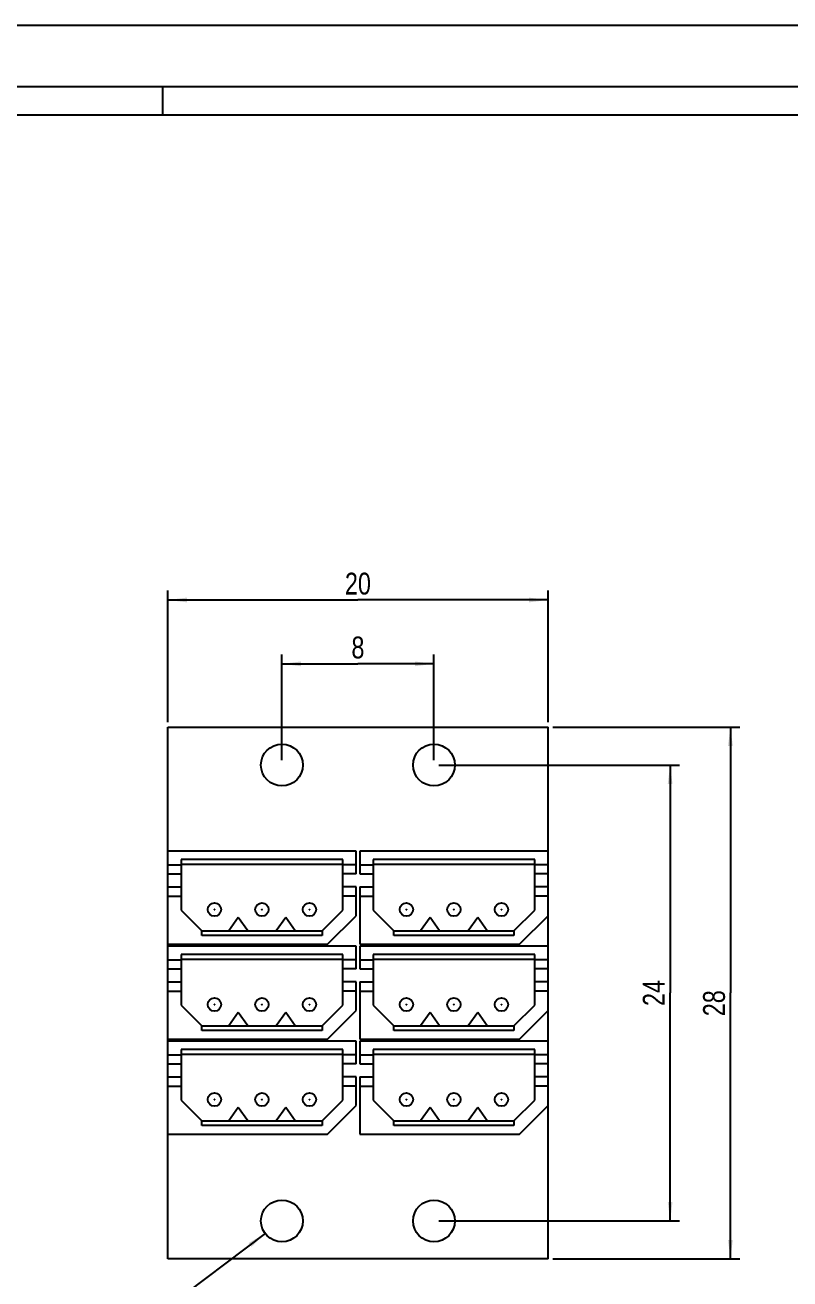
# Model space of a CAD drawing. Header units: millimetres. Extents: x 0 to 148, y 0 to 105.
# Drawn here: x 68 to 108.3, y 39 to 105 of the extents above; entities that cross this region are included whole.
import ezdxf

# ---------------------------------------------------------------- set-up
doc = ezdxf.new("R2010")
doc.units = ezdxf.units.MM
doc.header["$LTSCALE"] = 8.1675
doc.layers.get('0').update_dxf_attribs({"linetype": 'CONTINUOUS'})
doc.layers.add('9_ALL_COMPONENTS', color=7, linetype='CONTINUOUS')
doc.styles.get("Standard").update_dxf_attribs({"font": 'txt', "width": 0.8})
doc.dimstyles.new('DIMSTYLE_1', dxfattribs={"dimtxt": 1.15, "dimasz": 1, "dimexe": 1, "dimexo": 0.5, "dimgap": 0.575, "dimtad": 1, "dimdsep": 46, "dimtxsty": 'Standard', "dimblk": '_FILLED', "dimblk1": '_FILLED', "dimblk2": '_FILLED', "dimcen": 0.09, "dimazin": 2, "dimtp": 0.01, "dimtm": 0.01, "dimtfac": 1, "dimtofl": 0, "dimtmove": 0, "dimatfit": 3, "dimldrblk": '_FILLED', "dimfxl": 0, "dimtolj": 1, "dimarcsym": 0})
doc.dimstyles.new('DIMSTYLE_2', dxfattribs={"dimtxt": 1.15, "dimasz": 1, "dimexe": 1, "dimexo": 0.5, "dimtad": 1, "dimdsep": 46, "dimtxsty": 'Standard', "dimblk": '_FILLED', "dimblk1": '_FILLED', "dimblk2": '_FILLED', "dimcen": 0.09, "dimazin": 2, "dimtp": 0.01, "dimtm": 0.01, "dimtfac": 1, "dimtofl": 0, "dimtmove": 0, "dimatfit": 1, "dimldrblk": '_FILLED', "dimfxl": 0, "dimtolj": 1, "dimarcsym": 0})

# ---------------------------------------------------------------- blocks, each defined once
blk = doc.blocks.new('_FILLED')
at = {"color": 0, "linetype": 'ByBlock'}
blk.add_solid([(0, 0), (-1, 0.125), (-1, -0.125)], dxfattribs=at)
blk = doc.blocks.new('*D1')
at = {"color": 2, "linetype": 'Continuous'}
for p, q in [((95.785, 68.054), (105.631, 68.054)), ((105.131, 68.054), (105.131, 54.054)), ((105.131, 40.054), (105.131, 54.054)), ((95.785, 40.054), (105.631, 40.054))]:
    blk.add_line(p, q, dxfattribs=at)
for p, rotation in [((105.131, 68.054), 90), ((105.131, 40.054), 270)]:
    blk.add_blockref('_FILLED', p, dxfattribs=dict(at, rotation=rotation))
at = {"color": 2, "linetype": 'Continuous', "insert": (103.693, 53.516), "char_height": 1.15, "width": 1.84, "attachment_point": 2, "rotation": 90, "line_spacing_factor": 0.9}
blk.add_mtext('28', dxfattribs=at)
blk = doc.blocks.new('*D2')
at = {"color": 2, "linetype": 'Continuous'}
for p, q in [((75.535, 68.304), (75.535, 75.24)), ((95.535, 68.304), (95.535, 75.24)), ((75.535, 74.74), (85.535, 74.74)), ((95.535, 74.74), (85.535, 74.74))]:
    blk.add_line(p, q, dxfattribs=at)
at = {"color": 2, "linetype": 'Continuous', "rotation": 180}
blk.add_blockref('_FILLED', (75.535, 74.74), dxfattribs=at)
at = {"color": 2, "linetype": 'Continuous'}
blk.add_blockref('_FILLED', (95.535, 74.74), dxfattribs=at)
at = {"color": 2, "linetype": 'Continuous', "insert": (85.535, 76.177), "char_height": 1.15, "width": 1.84, "attachment_point": 2, "line_spacing_factor": 0.9}
blk.add_mtext('20', dxfattribs=at)
blk = doc.blocks.new('*D3')
at = {"color": 2, "linetype": 'Continuous'}
for p, q in [((81.535, 66.304), (81.535, 71.878)), ((81.535, 71.378), (85.535, 71.378)), ((89.535, 71.378), (85.535, 71.378)), ((89.535, 66.304), (89.535, 71.878))]:
    blk.add_line(p, q, dxfattribs=at)
at = {"color": 2, "linetype": 'Continuous', "rotation": 180}
blk.add_blockref('_FILLED', (81.535, 71.378), dxfattribs=at)
at = {"color": 2, "linetype": 'Continuous'}
blk.add_blockref('_FILLED', (89.535, 71.378), dxfattribs=at)
at = {"color": 2, "linetype": 'Continuous', "insert": (85.535, 72.815), "char_height": 1.15, "width": 0.92, "attachment_point": 2, "line_spacing_factor": 0.9}
blk.add_mtext('8', dxfattribs=at)
blk = doc.blocks.new('*D4')
at = {"color": 2, "linetype": 'Continuous'}
for p, q in [((89.785, 66.054), (102.461, 66.054)), ((101.961, 66.054), (101.961, 54.054)), ((101.961, 42.054), (101.961, 54.054)), ((89.785, 42.054), (102.461, 42.054))]:
    blk.add_line(p, q, dxfattribs=at)
for p, rotation in [((101.961, 66.054), 90), ((101.961, 42.054), 270)]:
    blk.add_blockref('_FILLED', p, dxfattribs=dict(at, rotation=rotation))
at = {"color": 2, "linetype": 'Continuous', "insert": (100.523, 54.054), "char_height": 1.15, "width": 1.84, "attachment_point": 2, "rotation": 90, "line_spacing_factor": 0.9}
blk.add_mtext('24', dxfattribs=at)
blk = doc.blocks.new('*D5')
at = {"color": 2, "linetype": 'Continuous'}
blk.add_line((80.656, 41.393), (70.373, 33.66), dxfattribs=at)
at = {"color": 2, "linetype": 'Continuous', "rotation": 36.9444282222}
blk.add_blockref('_FILLED', (80.656, 41.393), dxfattribs=at)
at = {"color": 2, "linetype": 'Continuous', "insert": (74.411, 38.495), "char_height": 1.15, "width": 6.13333, "attachment_point": 3, "rotation": 36.94443, "line_spacing_factor": 0.9}
blk.add_mtext('4-\\fgdt;{\\fgdt;n}\\ftxt;2.2', dxfattribs=at)

msp = doc.modelspace()

# ---------------------------------------------------------------- linework, layer by layer
at = {"color": 7, "linetype": 'Continuous'}
for p, q in [((0, 105), (148.5, 105)), ((146.5, 101.75), (4, 101.75)), ((75.25, 101.75), (75.25, 100.25))]:
    msp.add_line(p, q, dxfattribs=at)
at = {"color": 1, "linetype": 'Continuous'}
msp.add_line((145, 100.25), (8, 100.25), dxfattribs=at)
at = {"layer": '9_ALL_COMPONENTS', "color": 7, "linetype": 'Continuous'}
for p, q in [((75.535, 40.054), (75.535, 68.054)), ((75.535, 68.054), (95.535, 68.054)), ((95.535, 40.054), (95.535, 68.054)), ((85.435, 61.524), (75.535, 61.524)), ((85.435, 60.334), (85.435, 61.524)), ((85.635, 61.524), (85.635, 60.334)), ((95.535, 61.524), (85.635, 61.524)), ((75.535, 60.804), (76.235, 60.804)), ((76.235, 61.074), (76.235, 58.414)), ((84.735, 61.074), (76.235, 61.074)), ((84.735, 60.824), (76.235, 60.824)), ((84.735, 58.414), (84.735, 61.074)), ((85.435, 60.804), (84.735, 60.804)), ((85.635, 60.804), (86.335, 60.804)), ((86.335, 61.074), (86.335, 58.414)), ((94.835, 61.074), (86.335, 61.074)), ((94.835, 60.824), (86.335, 60.824)), ((94.835, 58.414), (94.835, 61.074)), ((95.535, 60.804), (94.835, 60.804)), ((75.535, 60.334), (76.235, 60.334)), ((85.435, 60.334), (84.735, 60.334)), ((85.635, 60.334), (86.335, 60.334)), ((95.535, 60.334), (94.835, 60.334)), ((75.535, 59.634), (76.235, 59.634)), ((85.435, 59.634), (84.735, 59.634)), ((85.435, 58.124), (85.435, 59.634)), ((85.635, 59.634), (85.635, 56.624)), ((85.635, 59.634), (86.335, 59.634)), ((95.535, 59.634), (94.835, 59.634)), ((75.535, 59.157), (76.235, 59.157)), ((85.435, 59.157), (84.735, 59.157)), ((85.635, 59.157), (86.335, 59.157)), ((95.535, 59.157), (94.835, 59.157)), ((76.235, 58.414), (77.325, 57.324)), ((83.645, 57.324), (84.735, 58.414)), ((83.935, 56.624), (85.435, 58.124)), ((86.335, 58.414), (87.425, 57.324)), ((93.745, 57.324), (94.835, 58.414)), ((94.035, 56.624), (95.535, 58.124)), ((79.235, 58.024), (78.735, 57.324)), ((79.735, 57.324), (79.235, 58.024)), ((81.735, 58.024), (81.235, 57.324)), ((82.235, 57.324), (81.735, 58.024)), ((89.335, 58.024), (88.835, 57.324)), ((89.835, 57.324), (89.335, 58.024)), ((91.835, 58.024), (91.335, 57.324)), ((92.335, 57.324), (91.835, 58.024)), ((77.325, 57.074), (77.325, 57.324)), ((77.325, 57.324), (83.645, 57.324)), ((83.645, 57.074), (77.325, 57.074)), ((83.645, 57.324), (83.645, 57.074)), ((87.425, 57.074), (87.425, 57.324)), ((87.425, 57.324), (93.745, 57.324)), ((93.745, 57.074), (87.425, 57.074)), ((93.745, 57.324), (93.745, 57.074)), ((75.535, 56.624), (83.935, 56.624)), ((85.435, 56.524), (75.535, 56.524)), ((85.435, 55.334), (85.435, 56.524)), ((85.635, 56.624), (94.035, 56.624)), ((85.635, 56.524), (85.635, 55.334)), ((95.535, 56.524), (85.635, 56.524)), ((75.535, 55.804), (76.235, 55.804)), ((76.235, 56.074), (76.235, 53.414)), ((84.735, 56.074), (76.235, 56.074)), ((84.735, 55.824), (76.235, 55.824)), ((84.735, 53.414), (84.735, 56.074)), ((85.435, 55.804), (84.735, 55.804)), ((85.635, 55.804), (86.335, 55.804)), ((86.335, 56.074), (86.335, 53.414)), ((94.835, 56.074), (86.335, 56.074)), ((94.835, 55.824), (86.335, 55.824)), ((94.835, 53.414), (94.835, 56.074)), ((95.535, 55.804), (94.835, 55.804)), ((75.535, 55.334), (76.235, 55.334)), ((85.435, 55.334), (84.735, 55.334)), ((85.635, 55.334), (86.335, 55.334)), ((95.535, 55.334), (94.835, 55.334)), ((75.535, 54.634), (76.235, 54.634)), ((75.535, 54.157), (76.235, 54.157)), ((85.435, 54.634), (84.735, 54.634)), ((85.435, 54.157), (84.735, 54.157)), ((85.435, 53.124), (85.435, 54.634)), ((85.635, 54.634), (85.635, 51.624)), ((85.635, 54.634), (86.335, 54.634)), ((85.635, 54.157), (86.335, 54.157)), ((95.535, 54.634), (94.835, 54.634)), ((95.535, 54.157), (94.835, 54.157)), ((76.235, 53.414), (77.325, 52.324)), ((79.235, 53.024), (78.735, 52.324)), ((79.735, 52.324), (79.235, 53.024)), ((81.735, 53.024), (81.235, 52.324)), ((82.235, 52.324), (81.735, 53.024)), ((83.645, 52.324), (84.735, 53.414)), ((83.935, 51.624), (85.435, 53.124)), ((86.335, 53.414), (87.425, 52.324)), ((89.335, 53.024), (88.835, 52.324)), ((89.835, 52.324), (89.335, 53.024)), ((91.835, 53.024), (91.335, 52.324)), ((92.335, 52.324), (91.835, 53.024)), ((93.745, 52.324), (94.835, 53.414)), ((94.035, 51.624), (95.535, 53.124)), ((77.325, 52.074), (77.325, 52.324)), ((77.325, 52.324), (83.645, 52.324)), ((83.645, 52.324), (83.645, 52.074)), ((87.425, 52.324), (93.745, 52.324)), ((87.425, 52.074), (87.425, 52.324)), ((93.745, 52.324), (93.745, 52.074)), ((75.535, 51.624), (83.935, 51.624)), ((85.435, 51.524), (75.535, 51.524)), ((83.645, 52.074), (77.325, 52.074)), ((85.435, 50.334), (85.435, 51.524)), ((85.635, 51.624), (94.035, 51.624)), ((95.535, 51.524), (85.635, 51.524)), ((85.635, 51.524), (85.635, 50.334)), ((93.745, 52.074), (87.425, 52.074)), ((76.235, 51.074), (76.235, 48.414)), ((84.735, 51.074), (76.235, 51.074)), ((84.735, 50.824), (76.235, 50.824)), ((84.735, 48.414), (84.735, 51.074)), ((94.835, 51.074), (86.335, 51.074)), ((86.335, 51.074), (86.335, 48.414)), ((94.835, 50.824), (86.335, 50.824)), ((94.835, 48.414), (94.835, 51.074)), ((75.535, 50.804), (76.235, 50.804)), ((75.535, 50.334), (76.235, 50.334)), ((85.435, 50.804), (84.735, 50.804)), ((85.435, 50.334), (84.735, 50.334)), ((85.635, 50.804), (86.335, 50.804)), ((85.635, 50.334), (86.335, 50.334)), ((95.535, 50.804), (94.835, 50.804)), ((95.535, 50.334), (94.835, 50.334)), ((75.535, 49.634), (76.235, 49.634)), ((85.435, 49.634), (84.735, 49.634)), ((85.435, 48.124), (85.435, 49.634)), ((85.635, 49.634), (86.335, 49.634)), ((85.635, 49.634), (85.635, 46.624)), ((95.535, 49.634), (94.835, 49.634)), ((75.535, 49.157), (76.235, 49.157)), ((85.435, 49.157), (84.735, 49.157)), ((85.635, 49.157), (86.335, 49.157)), ((95.535, 49.157), (94.835, 49.157)), ((76.235, 48.414), (77.325, 47.324)), ((83.645, 47.324), (84.735, 48.414)), ((86.335, 48.414), (87.425, 47.324)), ((93.745, 47.324), (94.835, 48.414)), ((79.235, 48.024), (78.735, 47.324)), ((79.735, 47.324), (79.235, 48.024)), ((81.735, 48.024), (81.235, 47.324)), ((82.235, 47.324), (81.735, 48.024)), ((83.935, 46.624), (85.435, 48.124)), ((89.335, 48.024), (88.835, 47.324)), ((89.835, 47.324), (89.335, 48.024)), ((91.835, 48.024), (91.335, 47.324)), ((92.335, 47.324), (91.835, 48.024)), ((94.035, 46.624), (95.535, 48.124)), ((77.325, 47.074), (77.325, 47.324)), ((77.325, 47.324), (83.645, 47.324)), ((83.645, 47.074), (77.325, 47.074)), ((83.645, 47.324), (83.645, 47.074)), ((87.425, 47.324), (93.745, 47.324)), ((87.425, 47.074), (87.425, 47.324)), ((93.745, 47.074), (87.425, 47.074)), ((93.745, 47.324), (93.745, 47.074)), ((75.535, 46.624), (83.935, 46.624)), ((85.635, 46.624), (94.035, 46.624)), ((95.535, 40.054), (75.535, 40.054))]:
    msp.add_line(p, q, dxfattribs=at)
for centre, radius in [((81.535, 66.054), 1.1), ((89.535, 66.054), 1.1), ((77.985, 58.444), 0.35), ((80.485, 58.444), 0.35), ((82.985, 58.444), 0.35), ((88.085, 58.444), 0.35), ((90.585, 58.444), 0.35), ((93.085, 58.444), 0.35), ((77.985, 58.444), 0.005), ((80.485, 58.444), 0.005), ((82.985, 58.444), 0.005), ((88.085, 58.444), 0.005), ((90.585, 58.444), 0.005), ((93.085, 58.444), 0.005), ((77.985, 53.444), 0.35), ((80.485, 53.444), 0.35), ((82.985, 53.444), 0.35), ((88.085, 53.444), 0.35), ((90.585, 53.444), 0.35), ((93.085, 53.444), 0.35), ((77.985, 53.444), 0.005), ((80.485, 53.444), 0.005), ((82.985, 53.444), 0.005), ((88.085, 53.444), 0.005), ((90.585, 53.444), 0.005), ((93.085, 53.444), 0.005), ((77.985, 48.444), 0.35), ((77.985, 48.444), 0.005), ((80.485, 48.444), 0.35), ((80.485, 48.444), 0.005), ((82.985, 48.444), 0.35), ((82.985, 48.444), 0.005), ((88.085, 48.444), 0.35), ((88.085, 48.444), 0.005), ((90.585, 48.444), 0.35), ((90.585, 48.444), 0.005), ((93.085, 48.444), 0.35), ((93.085, 48.444), 0.005), ((81.535, 42.054), 1.1), ((89.535, 42.054), 1.1)]:
    msp.add_circle(centre, radius, dxfattribs=at)

# ---------------------------------------------------------------- dimensions: what is measured, and where the dimension line sits
at = {"color": 2, "linetype": 'Continuous'}
for base, p1, p2, picture, middle in [((95.535, 74.74), (75.535, 67.804), (95.535, 67.804), '*D2', (85.535, 74.74)), ((89.535, 71.378), (81.535, 65.804), (89.535, 65.804), '*D3', (85.535, 71.378))]:
    dim = msp.add_linear_dim(base=base, p1=p1, p2=p2, dimstyle='DIMSTYLE_1', dxfattribs=at)
    dim.commit()
    dim.dimension.update_dxf_attribs({"geometry": picture, "text_midpoint": middle, "dimtype": 160})
for base, p1, p2, picture, middle in [((105.131, 40.054), (95.285, 68.054), (95.285, 40.054), '*D1', (105.131, 53.544)), ((101.961, 42.054), (89.285, 66.054), (89.285, 42.054), '*D4', (101.961, 54.083))]:
    dim = msp.add_linear_dim(base=base, p1=p1, p2=p2, angle=270, dimstyle='DIMSTYLE_1', dxfattribs=at)
    dim.commit()
    dim.dimension.update_dxf_attribs({"geometry": picture, "text_midpoint": middle, "dimtype": 160})
dim = msp.add_diameter_dim_2p(p1=(80.656, 41.393), p2=(82.414, 42.715), text='4-%%c<>', dimstyle='DIMSTYLE_2', override={"dimpost": '<>'}, dxfattribs=at)
dim.commit()
dim.dimension.update_dxf_attribs({"geometry": '*D5', "text_midpoint": (72.306, 36.193), "dimtype": 163})

doc.saveas('drawing.dxf')
